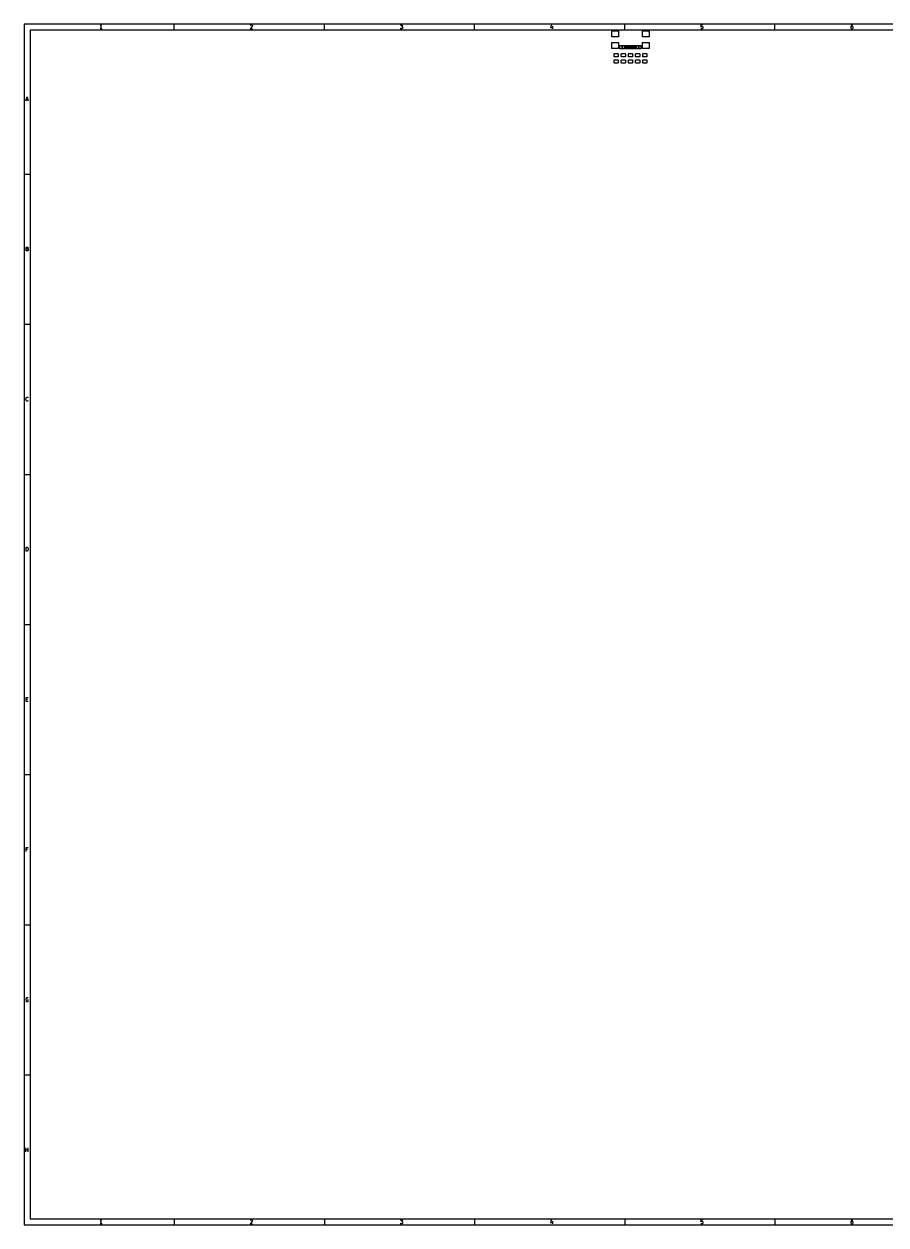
# Model space of a CAD drawing. Extents: x 0.4 to 23, y -16.1 to -0.4.
# Drawn here: x 0.39 to 11.69, y -16.14 to -0.39 of the extents above; entities that cross this region are included whole.
import ezdxf

# ---------------------------------------------------------------- set-up
doc = ezdxf.new("R2010")
doc.units = 0
doc.header["$MEASUREMENT"] = 0
doc.layers.add('BLACK', color=7, linetype='CONTINUOUS')

msp = doc.modelspace()

# ---------------------------------------------------------------- linework, layer by layer
at = {"layer": 'BLACK', "linetype": 'CONTINUOUS'}
for p, q in [((0.393701, -0.393701), (0.393701, -16.1413)), ((22.9923, -0.393701), (0.393701, -0.393701)), ((1.39553, -0.417229), (1.39065, -0.419666)), ((1.4199, -0.456224), (1.39065, -0.456224)), ((1.4004, -0.412355), (1.39553, -0.417229)), ((1.40528, -0.405043), (1.4004, -0.412355)), ((1.40528, -0.456224), (1.40528, -0.405043)), ((2.3622, -0.472441), (2.3622, -0.393701)), ((3.38597, -0.426978), (3.35672, -0.456224)), ((3.35672, -0.456224), (3.3884, -0.456224)), ((3.35916, -0.409917), (3.3616, -0.40748)), ((3.3616, -0.40748), (3.36647, -0.405043)), ((3.36647, -0.405043), (3.37866, -0.405043)), ((3.37866, -0.405043), (3.38353, -0.40748)), ((3.38353, -0.40748), (3.38597, -0.409917)), ((3.38597, -0.409917), (3.3884, -0.414792)), ((3.3884, -0.419666), (3.38597, -0.426978)), ((3.3884, -0.414792), (3.3884, -0.419666)), ((4.33071, -0.472441), (4.33071, -0.393701)), ((5.32522, -0.405043), (5.35691, -0.405043)), ((5.32766, -0.453787), (5.32522, -0.45135)), ((5.33254, -0.456224), (5.32766, -0.453787)), ((5.34716, -0.456224), (5.33254, -0.456224)), ((5.35691, -0.405043), (5.33985, -0.424541)), ((5.33985, -0.424541), (5.34716, -0.424541)), ((5.34716, -0.424541), (5.35203, -0.426978)), ((5.35203, -0.453787), (5.34716, -0.456224)), ((5.35203, -0.426978), (5.35447, -0.429415)), ((5.35447, -0.45135), (5.35203, -0.453787)), ((5.35447, -0.429415), (5.35691, -0.434289)), ((5.35691, -0.446475), (5.35447, -0.45135)), ((5.35691, -0.434289), (5.35691, -0.446475)), ((6.29921, -0.472441), (6.29921, -0.393701)), ((7.30835, -0.402606), (7.29617, -0.439164)), ((7.29617, -0.439164), (7.32785, -0.439164)), ((7.32054, -0.422103), (7.32054, -0.456224)), ((8.26772, -0.472441), (8.26772, -0.393701)), ((9.26711, -0.405043), (9.26467, -0.429415)), ((9.26467, -0.429415), (9.26711, -0.426978)), ((9.26711, -0.453787), (9.26467, -0.45135)), ((9.29148, -0.405043), (9.26711, -0.405043)), ((9.26711, -0.426978), (9.27198, -0.424541)), ((9.27198, -0.456224), (9.26711, -0.453787)), ((9.27198, -0.424541), (9.28417, -0.424541)), ((9.28417, -0.456224), (9.27198, -0.456224)), ((9.28417, -0.424541), (9.28904, -0.426978)), ((9.28904, -0.453787), (9.28417, -0.456224)), ((9.28904, -0.426978), (9.29148, -0.429415)), ((9.29148, -0.45135), (9.28904, -0.453787)), ((9.29148, -0.429415), (9.29392, -0.434289)), ((9.29392, -0.446475), (9.29148, -0.45135)), ((9.29392, -0.434289), (9.29392, -0.446475)), ((10.2362, -0.472441), (10.2362, -0.393701)), ((11.2356, -0.417229), (11.2332, -0.426978)), ((11.2332, -0.426978), (11.2332, -0.446475)), ((11.2356, -0.429415), (11.2332, -0.434289)), ((11.2332, -0.446475), (11.2356, -0.45135)), ((11.2405, -0.409917), (11.2356, -0.417229)), ((11.238, -0.426978), (11.2356, -0.429415)), ((11.2356, -0.45135), (11.238, -0.453787)), ((11.2429, -0.424541), (11.238, -0.426978)), ((11.238, -0.453787), (11.2429, -0.456224)), ((11.2429, -0.40748), (11.2405, -0.409917)), ((11.2478, -0.405043), (11.2429, -0.40748)), ((11.2527, -0.424541), (11.2429, -0.424541)), ((11.2429, -0.456224), (11.2527, -0.456224)), ((11.2575, -0.405043), (11.2478, -0.405043)), ((11.2575, -0.426978), (11.2527, -0.424541)), ((11.2527, -0.456224), (11.2575, -0.453787)), ((11.26, -0.429415), (11.2575, -0.426978)), ((11.2575, -0.453787), (11.26, -0.45135)), ((11.2624, -0.434289), (11.26, -0.429415)), ((11.26, -0.45135), (11.2624, -0.446475)), ((11.2624, -0.446475), (11.2624, -0.434289)), ((0.472441, -0.472441), (0.472441, -16.0626)), ((22.9136, -0.472441), (0.472441, -0.472441)), ((8.09965, -0.560583), (8.09965, -0.481843)), ((8.09965, -0.481843), (8.18547, -0.481843)), ((8.18547, -0.560583), (8.09965, -0.560583)), ((8.18547, -0.481843), (8.18547, -0.560583)), ((8.50201, -0.560583), (8.50201, -0.481843)), ((8.50201, -0.481843), (8.58783, -0.481843)), ((8.58783, -0.560583), (8.50201, -0.560583)), ((8.58783, -0.481843), (8.58783, -0.560583)), ((8.09965, -0.715307), (8.09965, -0.636567)), ((8.09965, -0.636567), (8.18547, -0.636567)), ((8.18547, -0.715307), (8.09965, -0.715307)), ((8.12889, -0.788678), (8.12945, -0.786832)), ((8.12945, -0.786832), (8.13036, -0.78513)), ((8.13036, -0.78513), (8.13158, -0.783639)), ((8.13158, -0.783639), (8.13308, -0.782415)), ((8.13308, -0.782415), (8.13478, -0.781505)), ((8.13478, -0.781505), (8.13662, -0.780945)), ((8.13662, -0.780945), (8.13854, -0.780756)), ((8.13854, -0.780756), (8.17398, -0.780756)), ((8.17398, -0.780756), (8.1759, -0.780945)), ((8.1759, -0.780945), (8.17774, -0.781505)), ((8.17774, -0.781505), (8.17944, -0.782415)), ((8.17944, -0.782415), (8.18094, -0.783639)), ((8.18094, -0.783639), (8.18216, -0.78513)), ((8.18216, -0.78513), (8.18307, -0.786832)), ((8.18307, -0.786832), (8.18363, -0.788678)), ((8.18547, -0.636567), (8.18547, -0.715307)), ((8.20594, -0.721213), (8.20594, -0.675937)), ((8.20594, -0.675937), (8.22957, -0.675937)), ((8.22957, -0.721213), (8.20594, -0.721213)), ((8.22263, -0.788678), (8.22319, -0.786832)), ((8.22319, -0.786832), (8.2241, -0.78513)), ((8.2241, -0.78513), (8.22532, -0.783639)), ((8.22532, -0.783639), (8.22682, -0.782415)), ((8.22682, -0.782415), (8.22852, -0.781505)), ((8.22852, -0.781505), (8.23036, -0.780945)), ((8.22957, -0.675937), (8.22957, -0.721213)), ((8.23036, -0.780945), (8.23228, -0.780756)), ((8.23228, -0.780756), (8.26772, -0.780756)), ((8.23744, -0.721213), (8.23744, -0.675937)), ((8.23744, -0.675937), (8.26106, -0.675937)), ((8.26106, -0.721213), (8.23744, -0.721213)), ((8.26106, -0.675937), (8.26106, -0.721213)), ((8.26772, -0.780756), (8.26964, -0.780945)), ((8.26894, -0.721213), (8.26894, -0.675937)), ((8.26894, -0.675937), (8.28075, -0.675937)), ((8.28075, -0.721213), (8.26894, -0.721213)), ((8.26964, -0.780945), (8.27148, -0.781505)), ((8.27148, -0.781505), (8.27318, -0.782415)), ((8.27318, -0.782415), (8.27468, -0.783639)), ((8.27468, -0.783639), (8.2759, -0.78513)), ((8.2759, -0.78513), (8.27681, -0.786832)), ((8.27681, -0.786832), (8.27737, -0.788678)), ((8.28075, -0.675937), (8.28075, -0.721213)), ((8.28862, -0.721213), (8.28862, -0.675937)), ((8.28862, -0.675937), (8.30043, -0.675937)), ((8.30043, -0.721213), (8.28862, -0.721213)), ((8.30043, -0.675937), (8.30043, -0.721213)), ((8.30831, -0.721213), (8.30831, -0.675937)), ((8.30831, -0.675937), (8.32012, -0.675937)), ((8.32012, -0.721213), (8.30831, -0.721213)), ((8.31637, -0.788678), (8.31693, -0.786832)), ((8.31693, -0.786832), (8.31784, -0.78513)), ((8.31784, -0.78513), (8.31906, -0.783639)), ((8.31906, -0.783639), (8.32056, -0.782415)), ((8.32012, -0.675937), (8.32012, -0.721213)), ((8.32056, -0.782415), (8.32226, -0.781505)), ((8.32226, -0.781505), (8.3241, -0.780945)), ((8.3241, -0.780945), (8.32602, -0.780756)), ((8.32602, -0.780756), (8.36146, -0.780756)), ((8.32799, -0.721213), (8.32799, -0.675937)), ((8.32799, -0.675937), (8.3398, -0.675937)), ((8.3398, -0.721213), (8.32799, -0.721213)), ((8.3398, -0.675937), (8.3398, -0.721213)), ((8.34768, -0.721213), (8.34768, -0.675937)), ((8.34768, -0.675937), (8.35949, -0.675937)), ((8.35949, -0.721213), (8.34768, -0.721213)), ((8.35949, -0.675937), (8.35949, -0.721213)), ((8.36146, -0.780756), (8.36338, -0.780945)), ((8.36338, -0.780945), (8.36522, -0.781505)), ((8.36522, -0.781505), (8.36692, -0.782415)), ((8.36692, -0.782415), (8.36842, -0.783639)), ((8.36736, -0.721213), (8.36736, -0.675937)), ((8.36736, -0.675937), (8.37917, -0.675937)), ((8.37917, -0.721213), (8.36736, -0.721213)), ((8.36842, -0.783639), (8.36964, -0.78513)), ((8.36964, -0.78513), (8.37055, -0.786832)), ((8.37055, -0.786832), (8.37111, -0.788678)), ((8.37917, -0.675937), (8.37917, -0.721213)), ((8.38705, -0.721213), (8.38705, -0.675937)), ((8.38705, -0.675937), (8.39886, -0.675937)), ((8.39886, -0.721213), (8.38705, -0.721213)), ((8.39886, -0.675937), (8.39886, -0.721213)), ((8.40673, -0.721213), (8.40673, -0.675937)), ((8.40673, -0.675937), (8.41854, -0.675937)), ((8.41854, -0.721213), (8.40673, -0.721213)), ((8.41011, -0.788678), (8.41067, -0.786832)), ((8.41067, -0.786832), (8.41158, -0.78513)), ((8.41158, -0.78513), (8.4128, -0.783639)), ((8.4128, -0.783639), (8.4143, -0.782415)), ((8.4143, -0.782415), (8.416, -0.781505)), ((8.416, -0.781505), (8.41784, -0.780945)), ((8.41784, -0.780945), (8.41976, -0.780756)), ((8.41854, -0.675937), (8.41854, -0.721213)), ((8.41976, -0.780756), (8.4552, -0.780756)), ((8.42642, -0.721213), (8.42642, -0.675937)), ((8.42642, -0.675937), (8.45004, -0.675937)), ((8.45004, -0.721213), (8.42642, -0.721213)), ((8.45004, -0.675937), (8.45004, -0.721213)), ((8.4552, -0.780756), (8.45712, -0.780945)), ((8.45712, -0.780945), (8.45896, -0.781505)), ((8.45791, -0.721213), (8.45791, -0.675937)), ((8.45791, -0.675937), (8.48154, -0.675937)), ((8.48154, -0.721213), (8.45791, -0.721213)), ((8.45896, -0.781505), (8.46067, -0.782415)), ((8.46067, -0.782415), (8.46216, -0.783639)), ((8.46216, -0.783639), (8.46338, -0.78513)), ((8.46338, -0.78513), (8.46429, -0.786832)), ((8.46429, -0.786832), (8.46485, -0.788678)), ((8.48154, -0.675937), (8.48154, -0.721213)), ((8.50201, -0.715307), (8.50201, -0.636567)), ((8.50201, -0.636567), (8.58783, -0.636567)), ((8.58783, -0.715307), (8.50201, -0.715307)), ((8.50389, -0.788678), (8.50445, -0.786832)), ((8.50445, -0.786832), (8.50536, -0.78513)), ((8.50536, -0.78513), (8.50658, -0.783639)), ((8.50658, -0.783639), (8.50808, -0.782415)), ((8.50808, -0.782415), (8.50978, -0.781505)), ((8.50978, -0.781505), (8.51162, -0.780945)), ((8.51162, -0.780945), (8.51354, -0.780756)), ((8.51354, -0.780756), (8.54898, -0.780756)), ((8.54898, -0.780756), (8.5509, -0.780945)), ((8.5509, -0.780945), (8.55274, -0.781505)), ((8.55274, -0.781505), (8.55444, -0.782415)), ((8.55444, -0.782415), (8.55594, -0.783639)), ((8.55594, -0.783639), (8.55716, -0.78513)), ((8.55716, -0.78513), (8.55807, -0.786832)), ((8.55807, -0.786832), (8.55863, -0.788678)), ((8.58783, -0.636567), (8.58783, -0.715307)), ((8.1287, -0.790598), (8.12889, -0.788678)), ((8.1287, -0.816189), (8.1287, -0.790598)), ((8.12889, -0.818109), (8.1287, -0.816189)), ((8.1287, -0.871307), (8.12889, -0.869387)), ((8.1287, -0.896898), (8.1287, -0.871307)), ((8.12889, -0.898818), (8.1287, -0.896898)), ((8.12945, -0.819956), (8.12889, -0.818109)), ((8.12889, -0.869387), (8.12945, -0.867541)), ((8.12945, -0.900664), (8.12889, -0.898818)), ((8.13036, -0.821657), (8.12945, -0.819956)), ((8.12945, -0.867541), (8.13036, -0.865839)), ((8.13036, -0.902366), (8.12945, -0.900664)), ((8.13158, -0.823149), (8.13036, -0.821657)), ((8.13036, -0.865839), (8.13158, -0.864347)), ((8.13158, -0.903857), (8.13036, -0.902366)), ((8.13308, -0.824373), (8.13158, -0.823149)), ((8.13158, -0.864347), (8.13308, -0.863123)), ((8.13308, -0.905081), (8.13158, -0.903857)), ((8.13478, -0.825282), (8.13308, -0.824373)), ((8.13308, -0.863123), (8.13478, -0.862214)), ((8.13478, -0.905991), (8.13308, -0.905081)), ((8.13662, -0.825842), (8.13478, -0.825282)), ((8.13478, -0.862214), (8.13662, -0.861654)), ((8.13662, -0.906551), (8.13478, -0.905991)), ((8.13854, -0.826031), (8.13662, -0.825842)), ((8.13662, -0.861654), (8.13854, -0.861465)), ((8.13854, -0.90674), (8.13662, -0.906551)), ((8.17398, -0.826031), (8.13854, -0.826031)), ((8.13854, -0.861465), (8.17398, -0.861465)), ((8.17398, -0.90674), (8.13854, -0.90674)), ((8.1759, -0.825842), (8.17398, -0.826031)), ((8.17398, -0.861465), (8.1759, -0.861654)), ((8.1759, -0.906551), (8.17398, -0.90674)), ((8.17774, -0.825282), (8.1759, -0.825842)), ((8.1759, -0.861654), (8.17774, -0.862214)), ((8.17774, -0.905991), (8.1759, -0.906551)), ((8.17944, -0.824373), (8.17774, -0.825282)), ((8.17774, -0.862214), (8.17944, -0.863123)), ((8.17944, -0.905081), (8.17774, -0.905991)), ((8.18094, -0.823149), (8.17944, -0.824373)), ((8.17944, -0.863123), (8.18094, -0.864347)), ((8.18094, -0.903857), (8.17944, -0.905081)), ((8.18216, -0.821657), (8.18094, -0.823149)), ((8.18094, -0.864347), (8.18216, -0.865839)), ((8.18216, -0.902366), (8.18094, -0.903857)), ((8.18307, -0.819956), (8.18216, -0.821657)), ((8.18216, -0.865839), (8.18307, -0.867541)), ((8.18307, -0.900664), (8.18216, -0.902366)), ((8.18363, -0.818109), (8.18307, -0.819956)), ((8.18307, -0.867541), (8.18363, -0.869387)), ((8.18363, -0.898818), (8.18307, -0.900664)), ((8.18363, -0.788678), (8.18382, -0.790598)), ((8.18382, -0.816189), (8.18363, -0.818109)), ((8.18363, -0.869387), (8.18382, -0.871307)), ((8.18382, -0.896898), (8.18363, -0.898818)), ((8.18382, -0.790598), (8.18382, -0.816189)), ((8.18382, -0.871307), (8.18382, -0.896898)), ((8.22244, -0.790598), (8.22263, -0.788678)), ((8.22244, -0.816189), (8.22244, -0.790598)), ((8.22263, -0.818109), (8.22244, -0.816189)), ((8.22244, -0.871307), (8.22263, -0.869387)), ((8.22244, -0.896898), (8.22244, -0.871307)), ((8.22263, -0.898818), (8.22244, -0.896898)), ((8.22319, -0.819956), (8.22263, -0.818109)), ((8.22263, -0.869387), (8.22319, -0.867541)), ((8.22319, -0.900664), (8.22263, -0.898818)), ((8.2241, -0.821657), (8.22319, -0.819956)), ((8.22319, -0.867541), (8.2241, -0.865839)), ((8.2241, -0.902366), (8.22319, -0.900664)), ((8.22532, -0.823149), (8.2241, -0.821657)), ((8.2241, -0.865839), (8.22532, -0.864347)), ((8.22532, -0.903857), (8.2241, -0.902366)), ((8.22682, -0.824373), (8.22532, -0.823149)), ((8.22532, -0.864347), (8.22682, -0.863123)), ((8.22682, -0.905081), (8.22532, -0.903857)), ((8.22852, -0.825282), (8.22682, -0.824373)), ((8.22682, -0.863123), (8.22852, -0.862214)), ((8.22852, -0.905991), (8.22682, -0.905081)), ((8.23036, -0.825842), (8.22852, -0.825282)), ((8.22852, -0.862214), (8.23036, -0.861654)), ((8.23036, -0.906551), (8.22852, -0.905991)), ((8.23228, -0.826031), (8.23036, -0.825842)), ((8.23036, -0.861654), (8.23228, -0.861465)), ((8.23228, -0.90674), (8.23036, -0.906551)), ((8.26772, -0.826031), (8.23228, -0.826031)), ((8.23228, -0.861465), (8.26772, -0.861465)), ((8.26772, -0.90674), (8.23228, -0.90674)), ((8.26964, -0.825842), (8.26772, -0.826031)), ((8.26772, -0.861465), (8.26964, -0.861654)), ((8.26964, -0.906551), (8.26772, -0.90674)), ((8.27148, -0.825282), (8.26964, -0.825842)), ((8.26964, -0.861654), (8.27148, -0.862214)), ((8.27148, -0.905991), (8.26964, -0.906551)), ((8.27318, -0.824373), (8.27148, -0.825282)), ((8.27148, -0.862214), (8.27318, -0.863123)), ((8.27318, -0.905081), (8.27148, -0.905991)), ((8.27468, -0.823149), (8.27318, -0.824373)), ((8.27318, -0.863123), (8.27468, -0.864347)), ((8.27468, -0.903857), (8.27318, -0.905081)), ((8.2759, -0.821657), (8.27468, -0.823149)), ((8.27468, -0.864347), (8.2759, -0.865839)), ((8.2759, -0.902366), (8.27468, -0.903857)), ((8.27681, -0.819956), (8.2759, -0.821657)), ((8.2759, -0.865839), (8.27681, -0.867541)), ((8.27681, -0.900664), (8.2759, -0.902366)), ((8.27737, -0.818109), (8.27681, -0.819956)), ((8.27681, -0.867541), (8.27737, -0.869387)), ((8.27737, -0.898818), (8.27681, -0.900664)), ((8.27737, -0.788678), (8.27756, -0.790598)), ((8.27756, -0.816189), (8.27737, -0.818109)), ((8.27737, -0.869387), (8.27756, -0.871307)), ((8.27756, -0.896898), (8.27737, -0.898818)), ((8.27756, -0.790598), (8.27756, -0.816189)), ((8.27756, -0.871307), (8.27756, -0.896898)), ((8.31618, -0.790598), (8.31637, -0.788678)), ((8.31618, -0.816189), (8.31618, -0.790598)), ((8.31637, -0.818109), (8.31618, -0.816189)), ((8.31618, -0.871307), (8.31637, -0.869387)), ((8.31618, -0.896898), (8.31618, -0.871307)), ((8.31637, -0.898818), (8.31618, -0.896898)), ((8.31693, -0.819956), (8.31637, -0.818109)), ((8.31637, -0.869387), (8.31693, -0.867541)), ((8.31693, -0.900664), (8.31637, -0.898818)), ((8.31784, -0.821657), (8.31693, -0.819956)), ((8.31693, -0.867541), (8.31784, -0.865839)), ((8.31784, -0.902366), (8.31693, -0.900664)), ((8.31906, -0.823149), (8.31784, -0.821657)), ((8.31784, -0.865839), (8.31906, -0.864347)), ((8.31906, -0.903857), (8.31784, -0.902366)), ((8.32056, -0.824373), (8.31906, -0.823149)), ((8.31906, -0.864347), (8.32056, -0.863123)), ((8.32056, -0.905081), (8.31906, -0.903857)), ((8.32226, -0.825282), (8.32056, -0.824373)), ((8.32056, -0.863123), (8.32226, -0.862214)), ((8.32226, -0.905991), (8.32056, -0.905081)), ((8.3241, -0.825842), (8.32226, -0.825282)), ((8.32226, -0.862214), (8.3241, -0.861654)), ((8.3241, -0.906551), (8.32226, -0.905991)), ((8.32602, -0.826031), (8.3241, -0.825842)), ((8.3241, -0.861654), (8.32602, -0.861465)), ((8.32602, -0.90674), (8.3241, -0.906551)), ((8.36146, -0.826031), (8.32602, -0.826031)), ((8.32602, -0.861465), (8.36146, -0.861465)), ((8.36146, -0.90674), (8.32602, -0.90674)), ((8.36338, -0.825842), (8.36146, -0.826031)), ((8.36146, -0.861465), (8.36338, -0.861654)), ((8.36338, -0.906551), (8.36146, -0.90674)), ((8.36522, -0.825282), (8.36338, -0.825842)), ((8.36338, -0.861654), (8.36522, -0.862214)), ((8.36522, -0.905991), (8.36338, -0.906551)), ((8.36692, -0.824373), (8.36522, -0.825282)), ((8.36522, -0.862214), (8.36692, -0.863123)), ((8.36692, -0.905081), (8.36522, -0.905991)), ((8.36842, -0.823149), (8.36692, -0.824373)), ((8.36692, -0.863123), (8.36842, -0.864347)), ((8.36842, -0.903857), (8.36692, -0.905081)), ((8.36964, -0.821657), (8.36842, -0.823149)), ((8.36842, -0.864347), (8.36964, -0.865839)), ((8.36964, -0.902366), (8.36842, -0.903857)), ((8.37055, -0.819956), (8.36964, -0.821657)), ((8.36964, -0.865839), (8.37055, -0.867541)), ((8.37055, -0.900664), (8.36964, -0.902366)), ((8.37111, -0.818109), (8.37055, -0.819956)), ((8.37055, -0.867541), (8.37111, -0.869387)), ((8.37111, -0.898818), (8.37055, -0.900664)), ((8.37111, -0.788678), (8.3713, -0.790598)), ((8.3713, -0.816189), (8.37111, -0.818109)), ((8.37111, -0.869387), (8.3713, -0.871307)), ((8.3713, -0.896898), (8.37111, -0.898818)), ((8.3713, -0.790598), (8.3713, -0.816189)), ((8.3713, -0.871307), (8.3713, -0.896898)), ((8.40992, -0.790598), (8.41011, -0.788678)), ((8.40992, -0.816189), (8.40992, -0.790598)), ((8.41011, -0.818109), (8.40992, -0.816189)), ((8.40992, -0.871307), (8.41011, -0.869387)), ((8.40992, -0.896898), (8.40992, -0.871307)), ((8.41011, -0.898818), (8.40992, -0.896898)), ((8.41067, -0.819956), (8.41011, -0.818109)), ((8.41011, -0.869387), (8.41067, -0.867541)), ((8.41067, -0.900664), (8.41011, -0.898818)), ((8.41158, -0.821657), (8.41067, -0.819956)), ((8.41067, -0.867541), (8.41158, -0.865839)), ((8.41158, -0.902366), (8.41067, -0.900664)), ((8.4128, -0.823149), (8.41158, -0.821657)), ((8.41158, -0.865839), (8.4128, -0.864347)), ((8.4128, -0.903857), (8.41158, -0.902366)), ((8.4143, -0.824373), (8.4128, -0.823149)), ((8.4128, -0.864347), (8.4143, -0.863123)), ((8.4143, -0.905081), (8.4128, -0.903857)), ((8.416, -0.825282), (8.4143, -0.824373)), ((8.4143, -0.863123), (8.416, -0.862214)), ((8.416, -0.905991), (8.4143, -0.905081)), ((8.41784, -0.825842), (8.416, -0.825282)), ((8.416, -0.862214), (8.41784, -0.861654)), ((8.41784, -0.906551), (8.416, -0.905991)), ((8.41976, -0.826031), (8.41784, -0.825842)), ((8.41784, -0.861654), (8.41976, -0.861465)), ((8.41976, -0.90674), (8.41784, -0.906551)), ((8.4552, -0.826031), (8.41976, -0.826031)), ((8.41976, -0.861465), (8.4552, -0.861465)), ((8.4552, -0.90674), (8.41976, -0.90674)), ((8.45712, -0.825842), (8.4552, -0.826031)), ((8.4552, -0.861465), (8.45712, -0.861654)), ((8.45712, -0.906551), (8.4552, -0.90674)), ((8.45896, -0.825282), (8.45712, -0.825842)), ((8.45712, -0.861654), (8.45896, -0.862214)), ((8.45896, -0.905991), (8.45712, -0.906551)), ((8.46067, -0.824373), (8.45896, -0.825282)), ((8.45896, -0.862214), (8.46067, -0.863123)), ((8.46067, -0.905081), (8.45896, -0.905991)), ((8.46216, -0.823149), (8.46067, -0.824373)), ((8.46067, -0.863123), (8.46216, -0.864347)), ((8.46216, -0.903857), (8.46067, -0.905081)), ((8.46338, -0.821657), (8.46216, -0.823149)), ((8.46216, -0.864347), (8.46338, -0.865839)), ((8.46338, -0.902366), (8.46216, -0.903857)), ((8.46429, -0.819956), (8.46338, -0.821657)), ((8.46338, -0.865839), (8.46429, -0.867541)), ((8.46429, -0.900664), (8.46338, -0.902366)), ((8.46485, -0.818109), (8.46429, -0.819956)), ((8.46429, -0.867541), (8.46485, -0.869387)), ((8.46485, -0.898818), (8.46429, -0.900664)), ((8.46485, -0.788678), (8.46504, -0.790598)), ((8.46504, -0.816189), (8.46485, -0.818109)), ((8.46485, -0.869387), (8.46504, -0.871307)), ((8.46504, -0.896898), (8.46485, -0.898818)), ((8.46504, -0.790598), (8.46504, -0.816189)), ((8.46504, -0.871307), (8.46504, -0.896898)), ((8.5037, -0.790598), (8.50389, -0.788678)), ((8.5037, -0.816189), (8.5037, -0.790598)), ((8.50389, -0.818109), (8.5037, -0.816189)), ((8.5037, -0.871307), (8.50389, -0.869387)), ((8.5037, -0.896898), (8.5037, -0.871307)), ((8.50389, -0.898818), (8.5037, -0.896898)), ((8.50445, -0.819956), (8.50389, -0.818109)), ((8.50389, -0.869387), (8.50445, -0.867541)), ((8.50445, -0.900664), (8.50389, -0.898818)), ((8.50536, -0.821657), (8.50445, -0.819956)), ((8.50445, -0.867541), (8.50536, -0.865839)), ((8.50536, -0.902366), (8.50445, -0.900664)), ((8.50658, -0.823149), (8.50536, -0.821657)), ((8.50536, -0.865839), (8.50658, -0.864347)), ((8.50658, -0.903857), (8.50536, -0.902366)), ((8.50808, -0.824373), (8.50658, -0.823149)), ((8.50658, -0.864347), (8.50808, -0.863123)), ((8.50808, -0.905081), (8.50658, -0.903857)), ((8.50978, -0.825282), (8.50808, -0.824373)), ((8.50808, -0.863123), (8.50978, -0.862214)), ((8.50978, -0.905991), (8.50808, -0.905081)), ((8.51162, -0.825842), (8.50978, -0.825282)), ((8.50978, -0.862214), (8.51162, -0.861654)), ((8.51162, -0.906551), (8.50978, -0.905991)), ((8.51354, -0.826031), (8.51162, -0.825842)), ((8.51162, -0.861654), (8.51354, -0.861465)), ((8.51354, -0.90674), (8.51162, -0.906551)), ((8.54898, -0.826031), (8.51354, -0.826031)), ((8.51354, -0.861465), (8.54898, -0.861465)), ((8.54898, -0.90674), (8.51354, -0.90674)), ((8.5509, -0.825842), (8.54898, -0.826031)), ((8.54898, -0.861465), (8.5509, -0.861654)), ((8.5509, -0.906551), (8.54898, -0.90674)), ((8.55274, -0.825282), (8.5509, -0.825842)), ((8.5509, -0.861654), (8.55274, -0.862214)), ((8.55274, -0.905991), (8.5509, -0.906551)), ((8.55444, -0.824373), (8.55274, -0.825282)), ((8.55274, -0.862214), (8.55444, -0.863123)), ((8.55444, -0.905081), (8.55274, -0.905991)), ((8.55594, -0.823149), (8.55444, -0.824373)), ((8.55444, -0.863123), (8.55594, -0.864347)), ((8.55594, -0.903857), (8.55444, -0.905081)), ((8.55716, -0.821657), (8.55594, -0.823149)), ((8.55594, -0.864347), (8.55716, -0.865839)), ((8.55716, -0.902366), (8.55594, -0.903857)), ((8.55807, -0.819956), (8.55716, -0.821657)), ((8.55716, -0.865839), (8.55807, -0.867541)), ((8.55807, -0.900664), (8.55716, -0.902366)), ((8.55863, -0.818109), (8.55807, -0.819956)), ((8.55807, -0.867541), (8.55863, -0.869387)), ((8.55863, -0.898818), (8.55807, -0.900664)), ((8.55863, -0.788678), (8.55882, -0.790598)), ((8.55882, -0.816189), (8.55863, -0.818109)), ((8.55863, -0.869387), (8.55882, -0.871307)), ((8.55882, -0.896898), (8.55863, -0.898818)), ((8.55882, -0.790598), (8.55882, -0.816189)), ((8.55882, -0.871307), (8.55882, -0.896898)), ((0.41601, -1.40111), (0.433071, -1.34993)), ((0.420885, -1.38648), (0.445257, -1.38648)), ((0.433071, -1.34993), (0.450131, -1.40111)), ((0.393701, -2.3622), (0.472441, -2.3622)), ((0.419666, -3.36961), (0.419666, -3.31843)), ((0.419666, -3.31843), (0.436727, -3.31843)), ((0.436727, -3.3428), (0.419666, -3.3428)), ((0.439164, -3.36961), (0.419666, -3.36961)), ((0.436727, -3.31843), (0.441601, -3.32087)), ((0.441601, -3.34036), (0.436727, -3.3428)), ((0.436727, -3.3428), (0.444038, -3.34524)), ((0.444038, -3.36717), (0.439164, -3.36961)), ((0.441601, -3.32087), (0.444038, -3.3233)), ((0.444038, -3.33793), (0.441601, -3.34036)), ((0.444038, -3.3233), (0.446475, -3.32818)), ((0.446475, -3.33305), (0.444038, -3.33793)), ((0.444038, -3.34524), (0.446475, -3.34768)), ((0.446475, -3.36474), (0.444038, -3.36717)), ((0.446475, -3.32818), (0.446475, -3.33305)), ((0.446475, -3.34768), (0.448913, -3.35255)), ((0.448913, -3.35986), (0.446475, -3.36474)), ((0.448913, -3.35255), (0.448913, -3.35986)), ((0.393701, -4.33071), (0.472441, -4.33071)), ((0.417229, -5.30887), (0.419666, -5.29912)), ((0.417229, -5.31618), (0.417229, -5.30887)), ((0.419666, -5.32593), (0.417229, -5.31618)), ((0.419666, -5.29912), (0.422103, -5.29424)), ((0.422103, -5.3308), (0.419666, -5.32593)), ((0.422103, -5.29424), (0.426978, -5.28937)), ((0.426978, -5.33568), (0.422103, -5.3308)), ((0.426978, -5.28937), (0.434289, -5.28693)), ((0.434289, -5.33811), (0.426978, -5.33568)), ((0.434289, -5.28693), (0.439164, -5.28693)), ((0.439164, -5.33811), (0.434289, -5.33811)), ((0.439164, -5.28693), (0.446475, -5.28937)), ((0.446475, -5.33568), (0.439164, -5.33811)), ((0.446475, -5.28937), (0.448913, -5.29181)), ((0.448913, -5.33324), (0.446475, -5.33568)), ((0.393701, -6.29921), (0.472441, -6.29921)), ((0.419666, -7.30662), (0.419666, -7.25544)), ((0.419666, -7.25544), (0.431852, -7.25544)), ((0.431852, -7.30662), (0.419666, -7.30662)), ((0.431852, -7.25544), (0.439164, -7.25787)), ((0.439164, -7.30418), (0.431852, -7.30662)), ((0.439164, -7.25787), (0.444038, -7.26275)), ((0.444038, -7.29931), (0.439164, -7.30418)), ((0.444038, -7.26275), (0.446475, -7.26762)), ((0.446475, -7.29443), (0.444038, -7.29931)), ((0.446475, -7.26762), (0.448913, -7.27737)), ((0.448913, -7.28468), (0.446475, -7.29443)), ((0.448913, -7.27737), (0.448913, -7.28468)), ((0.393701, -8.26772), (0.472441, -8.26772)), ((0.422103, -9.27512), (0.422103, -9.22394)), ((0.422103, -9.22394), (0.446475, -9.22394)), ((0.422103, -9.24831), (0.439164, -9.24831)), ((0.446475, -9.27512), (0.422103, -9.27512)), ((0.393701, -10.2362), (0.472441, -10.2362)), ((0.423322, -11.2436), (0.423322, -11.1924)), ((0.423322, -11.1924), (0.447694, -11.1924)), ((0.440382, -11.2168), (0.423322, -11.2168)), ((0.393701, -12.2047), (0.472441, -12.2047)), ((0.419666, -13.1731), (0.417229, -13.1829)), ((0.417229, -13.1829), (0.417229, -13.1902)), ((0.417229, -13.1902), (0.419666, -13.1999)), ((0.422103, -13.1683), (0.419666, -13.1731)), ((0.419666, -13.1999), (0.422103, -13.2048)), ((0.426978, -13.1634), (0.422103, -13.1683)), ((0.422103, -13.2048), (0.426978, -13.2097)), ((0.434289, -13.1609), (0.426978, -13.1634)), ((0.426978, -13.2097), (0.434289, -13.2121)), ((0.441601, -13.1609), (0.434289, -13.1609)), ((0.434289, -13.2121), (0.439164, -13.2121)), ((0.448913, -13.1902), (0.439164, -13.1902)), ((0.439164, -13.2121), (0.446475, -13.2097)), ((0.446475, -13.1634), (0.441601, -13.1609)), ((0.446475, -13.2097), (0.448913, -13.2073)), ((0.448913, -13.2073), (0.448913, -13.1902)), ((0.393701, -14.1732), (0.472441, -14.1732)), ((0.418448, -15.1806), (0.418448, -15.1295)), ((0.418448, -15.1538), (0.447694, -15.1538)), ((0.447694, -15.1806), (0.447694, -15.1295)), ((0.393701, -16.1413), (22.9923, -16.1413)), ((0.472441, -16.0626), (22.9136, -16.0626)), ((1.39553, -16.0861), (1.39065, -16.0885)), ((1.4199, -16.1251), (1.39065, -16.1251)), ((1.4004, -16.0812), (1.39553, -16.0861)), ((1.40528, -16.0739), (1.4004, -16.0812)), ((1.40528, -16.1251), (1.40528, -16.0739)), ((2.3622, -16.0626), (2.3622, -16.1413)), ((3.38597, -16.0958), (3.35672, -16.1251)), ((3.35672, -16.1251), (3.3884, -16.1251)), ((3.35916, -16.0788), (3.3616, -16.0763)), ((3.3616, -16.0763), (3.36647, -16.0739)), ((3.36647, -16.0739), (3.37866, -16.0739)), ((3.37866, -16.0739), (3.38353, -16.0763)), ((3.38353, -16.0763), (3.38597, -16.0788)), ((3.38597, -16.0788), (3.3884, -16.0837)), ((3.3884, -16.0885), (3.38597, -16.0958)), ((3.3884, -16.0837), (3.3884, -16.0885)), ((4.33071, -16.0626), (4.33071, -16.1413)), ((5.32522, -16.0739), (5.35691, -16.0739)), ((5.32766, -16.1226), (5.32522, -16.1202)), ((5.33254, -16.1251), (5.32766, -16.1226)), ((5.34716, -16.1251), (5.33254, -16.1251)), ((5.35691, -16.0739), (5.33985, -16.0934)), ((5.33985, -16.0934), (5.34716, -16.0934)), ((5.34716, -16.0934), (5.35203, -16.0958)), ((5.35203, -16.1226), (5.34716, -16.1251)), ((5.35203, -16.0958), (5.35447, -16.0983)), ((5.35447, -16.1202), (5.35203, -16.1226)), ((5.35447, -16.0983), (5.35691, -16.1031)), ((5.35691, -16.1153), (5.35447, -16.1202)), ((5.35691, -16.1031), (5.35691, -16.1153)), ((6.29921, -16.0626), (6.29921, -16.1413)), ((7.30835, -16.0715), (7.29617, -16.108)), ((7.29617, -16.108), (7.32785, -16.108)), ((7.32054, -16.091), (7.32054, -16.1251)), ((8.26772, -16.0626), (8.26772, -16.1413)), ((9.26711, -16.0739), (9.26467, -16.0983)), ((9.26467, -16.0983), (9.26711, -16.0958)), ((9.26711, -16.1226), (9.26467, -16.1202)), ((9.29148, -16.0739), (9.26711, -16.0739)), ((9.26711, -16.0958), (9.27198, -16.0934)), ((9.27198, -16.1251), (9.26711, -16.1226)), ((9.27198, -16.0934), (9.28417, -16.0934)), ((9.28417, -16.1251), (9.27198, -16.1251)), ((9.28417, -16.0934), (9.28904, -16.0958)), ((9.28904, -16.1226), (9.28417, -16.1251)), ((9.28904, -16.0958), (9.29148, -16.0983)), ((9.29148, -16.1202), (9.28904, -16.1226)), ((9.29148, -16.0983), (9.29392, -16.1031)), ((9.29392, -16.1153), (9.29148, -16.1202)), ((9.29392, -16.1031), (9.29392, -16.1153)), ((10.2362, -16.0626), (10.2362, -16.1413)), ((11.2356, -16.0861), (11.2332, -16.0958)), ((11.2332, -16.0958), (11.2332, -16.1153)), ((11.2356, -16.0983), (11.2332, -16.1031)), ((11.2332, -16.1153), (11.2356, -16.1202)), ((11.2405, -16.0788), (11.2356, -16.0861)), ((11.238, -16.0958), (11.2356, -16.0983)), ((11.2356, -16.1202), (11.238, -16.1226)), ((11.2429, -16.0934), (11.238, -16.0958)), ((11.238, -16.1226), (11.2429, -16.1251)), ((11.2429, -16.0763), (11.2405, -16.0788)), ((11.2478, -16.0739), (11.2429, -16.0763)), ((11.2527, -16.0934), (11.2429, -16.0934)), ((11.2429, -16.1251), (11.2527, -16.1251)), ((11.2575, -16.0739), (11.2478, -16.0739)), ((11.2575, -16.0958), (11.2527, -16.0934)), ((11.2527, -16.1251), (11.2575, -16.1226)), ((11.26, -16.0983), (11.2575, -16.0958)), ((11.2575, -16.1226), (11.26, -16.1202)), ((11.2624, -16.1031), (11.26, -16.0983)), ((11.26, -16.1202), (11.2624, -16.1153)), ((11.2624, -16.1153), (11.2624, -16.1031))]:
    msp.add_line(p, q, dxfattribs=at)

doc.saveas('drawing.dxf')
